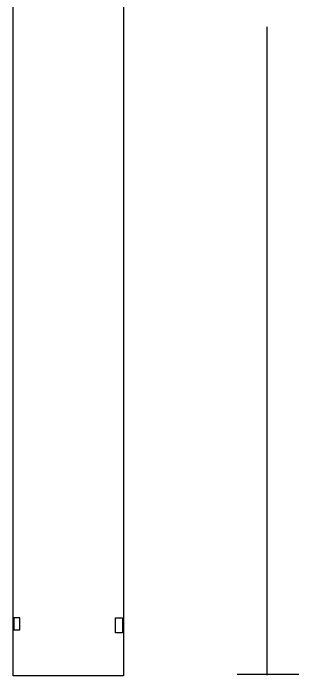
# Model space of a CAD drawing. Extents: x 2 to 70, y 3 to 326.
# Drawn here: x 23.3 to 65.1, y 65.7 to 162.7 of the extents above; entities that cross this region are included whole.
import ezdxf

# ---------------------------------------------------------------- set-up
doc = ezdxf.new("R2010")
doc.units = 0
doc.layers.add('LIVELLO_1', color=160, linetype='Continuous')

# ---------------------------------------------------------------- blocks, each defined once
blk = doc.blocks.new('AI9-BLK1')
at = {"layer": 'LIVELLO_1', "color": 7}
for p, q in [((25.39, -97.478), (25.39, -2.556)), ((20.996, -97.296), (30.027, -97.296))]:
    blk.add_line(p, q, dxfattribs=at)
for points in [[(4.383, -97.541), (-11.735, -97.541), (-11.735, 110.078), (4.383, 110.078)], [(-10.771, -89.083), (-11.65, -89.083), (-11.65, -90.842), (-10.771, -90.842)], [(3.22, -89.083), (4.26, -89.083), (4.26, -91.242), (3.22, -91.242)]]:
    blk.add_lwpolyline(points, close=True, dxfattribs=at)

msp = doc.modelspace()

# ---------------------------------------------------------------- block references
at = {"layer": 'LIVELLO_1', "color": 7}
msp.add_blockref('AI9-BLK1', (35.083647, 163.248003), dxfattribs=at)

doc.saveas('drawing.dxf')
